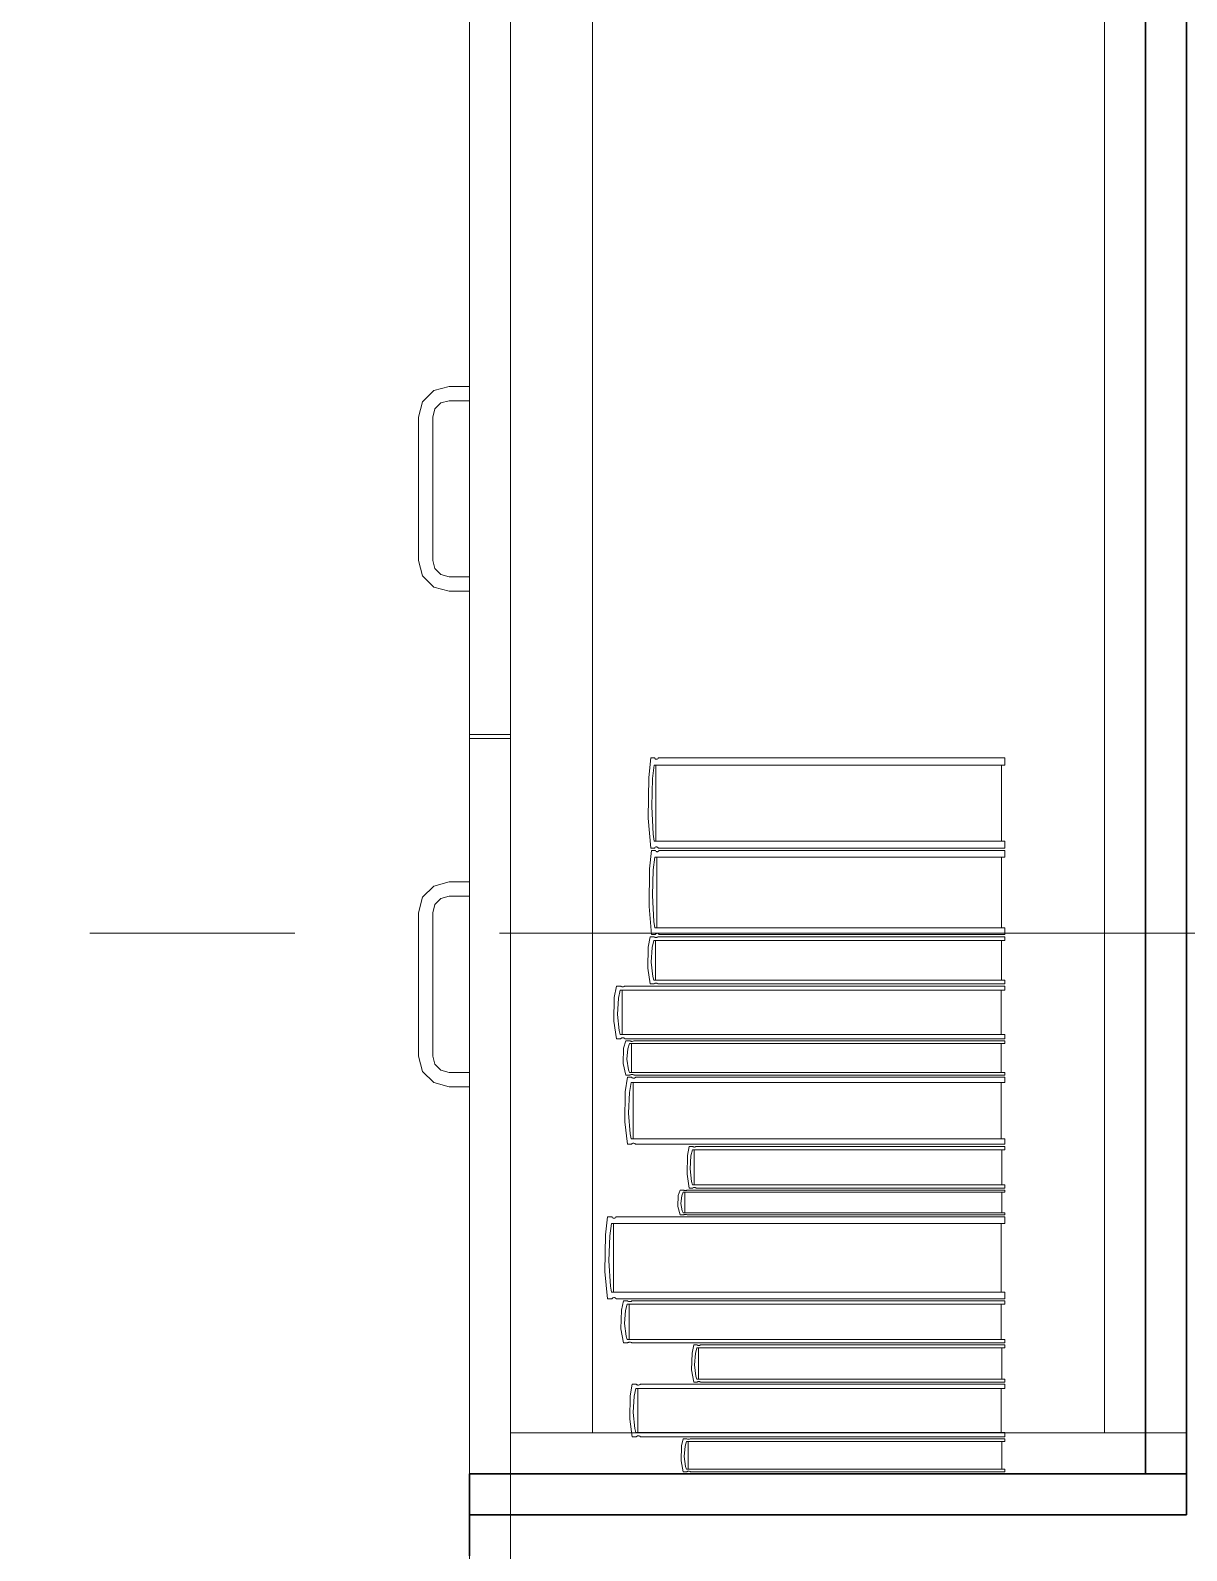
# Model space of a CAD drawing. Header units: inches. Extents: x -38 to 5698, y -33 to 92.
# Drawn here: x 104.646 to 105.21, y 25.898 to 26.641 of the extents above; entities that cross this region are included whole.
import ezdxf

# ---------------------------------------------------------------- set-up
doc = ezdxf.new("R2010")
doc.units = ezdxf.units.IN
doc.header["$MEASUREMENT"] = 0
doc.set_wipeout_variables(frame=1)
doc.linetypes.add('Punto & Raya', pattern=[0.65, 0.5, -0.075, 0, -0.075])
doc.linetypes.add('Wipeout_Contour', pattern=[1, 0, -1])
doc.layers.add('02 _ ARQ _ ALB _ Ejes Generales', color=7, linetype='Continuous')
doc.layers.add('Interior - Mobiliario', color=7, linetype='Continuous')

msp = doc.modelspace()

# ---------------------------------------------------------------- linework, layer by layer
at = {"layer": 'Interior - Mobiliario', "color": 175, "linetype": 'Continuous', "lineweight": 13}
for p, q in [((104.88026, 27.39599), (104.88026, 25.93599)), ((105.19026, 25.93599), (105.19026, 27.39599)), ((104.88026, 27.37599), (104.88026, 25.95599)), ((104.92026, 25.95599), (104.92026, 27.37599)), ((105.17026, 27.37599), (105.17026, 25.95599)), ((104.86026, 26.65599), (104.86026, 26.29699)), ((104.88026, 26.65599), (104.88026, 26.29699)), ((104.83727, 26.45949), (104.84276, 26.46498)), ((104.84276, 26.46498), (104.85026, 26.46699)), ((104.85026, 26.46699), (104.86026, 26.46699)), ((104.86026, 26.46699), (104.86026, 26.45999)), ((104.83526, 26.45199), (104.83727, 26.45949)), ((104.84626, 26.45891), (104.84333, 26.45599)), ((104.85026, 26.45999), (104.84626, 26.45891)), ((104.86026, 26.45999), (104.85026, 26.45999)), ((104.83526, 26.38199), (104.83526, 26.45199)), ((104.84333, 26.45599), (104.84226, 26.45199)), ((104.84226, 26.45199), (104.84226, 26.38199)), ((104.83727, 26.37449), (104.83526, 26.38199)), ((104.84226, 26.38199), (104.84333, 26.37799)), ((104.84333, 26.37799), (104.84626, 26.37506)), ((104.84626, 26.37506), (104.85026, 26.37399)), ((104.84276, 26.369), (104.83727, 26.37449)), ((104.85026, 26.36699), (104.84276, 26.369)), ((104.85026, 26.37399), (104.86026, 26.37399)), ((104.86026, 26.37399), (104.86026, 26.36699)), ((104.86026, 26.36699), (104.85026, 26.36699)), ((104.86026, 26.29699), (104.88026, 26.29699)), ((104.86026, 26.29499), (104.88026, 26.29499)), ((104.94864, 26.28561), (104.94769, 26.27592)), ((104.95052, 26.28561), (104.94864, 26.28561)), ((104.94957, 26.27546), (104.95037, 26.28208)), ((104.95037, 26.28208), (105.1216, 26.28208)), ((104.95061, 26.28544), (104.95052, 26.28561)), ((104.95083, 26.28517), (104.95061, 26.28544)), ((104.95107, 26.28498), (104.95083, 26.28517)), ((104.95132, 26.28488), (104.95107, 26.28498)), ((104.95123, 26.28208), (104.95123, 26.24496)), ((104.95158, 26.28487), (104.95132, 26.28488)), ((104.95183, 26.28495), (104.95158, 26.28487)), ((104.95207, 26.28512), (104.95183, 26.28495)), ((104.95229, 26.28537), (104.95207, 26.28512)), ((104.95243, 26.28561), (104.95229, 26.28537)), ((105.1216, 26.28561), (104.95243, 26.28561)), ((105.11987, 26.24496), (105.11987, 26.28208)), ((105.1216, 26.28208), (105.1216, 26.28561)), ((104.94769, 26.27592), (104.94748, 26.25616)), ((104.94913, 26.26186), (104.94957, 26.27546)), ((104.94748, 26.25616), (104.94864, 26.24143)), ((104.94985, 26.24831), (104.94913, 26.26186)), ((104.94864, 26.24143), (104.95052, 26.24143)), ((104.95037, 26.24496), (104.94985, 26.24831)), ((105.1216, 26.24496), (104.95037, 26.24496)), ((104.95052, 26.24143), (104.95066, 26.24166)), ((104.95066, 26.24166), (104.95088, 26.24192)), ((104.95088, 26.24192), (104.95113, 26.24208)), ((104.95113, 26.24208), (104.95138, 26.24216)), ((104.95138, 26.24216), (104.95163, 26.24215)), ((104.95163, 26.24215), (104.95188, 26.24205)), ((104.95188, 26.24205), (104.95212, 26.24187)), ((104.95212, 26.24187), (104.95234, 26.2416)), ((104.95234, 26.2416), (104.95243, 26.24143)), ((104.95243, 26.24143), (105.1216, 26.24143)), ((105.1216, 26.24143), (105.1216, 26.24496)), ((104.94898, 26.24043), (104.94804, 26.2314)), ((104.95086, 26.24043), (104.94898, 26.24043)), ((104.94992, 26.23097), (104.95071, 26.23713)), ((104.95071, 26.23713), (105.1216, 26.23713)), ((104.95096, 26.24027), (104.95086, 26.24043)), ((104.95118, 26.24002), (104.95096, 26.24027)), ((104.95141, 26.23984), (104.95118, 26.24002)), ((104.95166, 26.23975), (104.95141, 26.23984)), ((104.95157, 26.23713), (104.95157, 26.20256)), ((104.95192, 26.23974), (104.95166, 26.23975)), ((104.95217, 26.23981), (104.95192, 26.23974)), ((104.95241, 26.23997), (104.95217, 26.23981)), ((104.95263, 26.2402), (104.95241, 26.23997)), ((104.95277, 26.24043), (104.95263, 26.2402)), ((105.1216, 26.24043), (104.95277, 26.24043)), ((105.11988, 26.20256), (105.11988, 26.23713)), ((105.1216, 26.23713), (105.1216, 26.24043)), ((104.94804, 26.2314), (104.94783, 26.21299)), ((104.94948, 26.2183), (104.94992, 26.23097)), ((104.84276, 26.22298), (104.83727, 26.21749)), ((104.85026, 26.22499), (104.84276, 26.22298)), ((104.86026, 26.22499), (104.85026, 26.22499)), ((104.86026, 26.21799), (104.86026, 26.22499)), ((104.83727, 26.21749), (104.83526, 26.20999)), ((104.84226, 26.20999), (104.84333, 26.21399)), ((104.84333, 26.21399), (104.84626, 26.21691)), ((104.84626, 26.21691), (104.85026, 26.21799)), ((104.85026, 26.21799), (104.86026, 26.21799)), ((104.94783, 26.21299), (104.94898, 26.19927)), ((104.9502, 26.20568), (104.94948, 26.2183)), ((104.83526, 26.20999), (104.83526, 26.13999)), ((104.84226, 26.13999), (104.84226, 26.20999)), ((104.95071, 26.20256), (104.9502, 26.20568)), ((104.9484, 26.19827), (104.94745, 26.1932)), ((104.95028, 26.19827), (104.9484, 26.19827)), ((104.94898, 26.19927), (104.95086, 26.19927)), ((104.95038, 26.19818), (104.95028, 26.19827)), ((104.95059, 26.19804), (104.95038, 26.19818)), ((104.95083, 26.19794), (104.95059, 26.19804)), ((105.1216, 26.20256), (104.95071, 26.20256)), ((104.95108, 26.19789), (104.95083, 26.19794)), ((104.95086, 26.19927), (104.951, 26.19949)), ((104.951, 26.19949), (104.95123, 26.19972)), ((104.95134, 26.19788), (104.95108, 26.19789)), ((104.95123, 26.19972), (104.95147, 26.19988)), ((104.95159, 26.19792), (104.95134, 26.19788)), ((104.95147, 26.19988), (104.95172, 26.19996)), ((104.95183, 26.19801), (104.95159, 26.19792)), ((104.95172, 26.19996), (104.95197, 26.19995)), ((104.95206, 26.19814), (104.95183, 26.19801)), ((104.95197, 26.19995), (104.95222, 26.19985)), ((104.9522, 26.19827), (104.95206, 26.19814)), ((105.1216, 26.19827), (104.9522, 26.19827)), ((104.95222, 26.19985), (104.95246, 26.19968)), ((104.95246, 26.19968), (104.95268, 26.19943)), ((104.95268, 26.19943), (104.95277, 26.19927)), ((104.95277, 26.19927), (105.1216, 26.19927)), ((105.1216, 26.19927), (105.1216, 26.20256)), ((105.1216, 26.19642), (105.1216, 26.19827)), ((104.94745, 26.1932), (104.94723, 26.18288)), ((104.94889, 26.18585), (104.94933, 26.19296)), ((104.94933, 26.19296), (104.95013, 26.19642)), ((104.95013, 26.19642), (105.1216, 26.19642)), ((104.95099, 26.19642), (104.95099, 26.17702)), ((105.11987, 26.17702), (105.11987, 26.19642)), ((104.94723, 26.18288), (104.9484, 26.17517)), ((104.94962, 26.17877), (104.94889, 26.18585)), ((104.9484, 26.17517), (104.95028, 26.17517)), ((104.95013, 26.17702), (104.94962, 26.17877)), ((105.1216, 26.17702), (104.95013, 26.17702)), ((104.95028, 26.17517), (104.95042, 26.1753)), ((104.95042, 26.1753), (104.95065, 26.17543)), ((104.95065, 26.17543), (104.95089, 26.17552)), ((104.95089, 26.17552), (104.95114, 26.17556)), ((104.95114, 26.17556), (104.9514, 26.17556)), ((104.9514, 26.17556), (104.95165, 26.1755)), ((104.95165, 26.1755), (104.95188, 26.1754)), ((104.95188, 26.1754), (104.9521, 26.17526)), ((104.9521, 26.17526), (104.9522, 26.17517)), ((104.9522, 26.17517), (105.1216, 26.17517)), ((105.1216, 26.17517), (105.1216, 26.17702)), ((104.93087, 26.16853), (104.93063, 26.15702)), ((104.9319, 26.17417), (104.93087, 26.16853)), ((104.93397, 26.17417), (104.9319, 26.17417)), ((104.93245, 26.16034), (104.93293, 26.16826)), ((104.93293, 26.16826), (104.9338, 26.17212)), ((104.9338, 26.17212), (105.1216, 26.17212)), ((104.93407, 26.17408), (104.93397, 26.17417)), ((104.93431, 26.17392), (104.93407, 26.17408)), ((104.93457, 26.17381), (104.93431, 26.17392)), ((104.93485, 26.17375), (104.93457, 26.17381)), ((104.93475, 26.17212), (104.93475, 26.15049)), ((104.93513, 26.17374), (104.93485, 26.17375)), ((104.9354, 26.17379), (104.93513, 26.17374)), ((104.93567, 26.17389), (104.9354, 26.17379)), ((104.93591, 26.17404), (104.93567, 26.17389)), ((104.93607, 26.17417), (104.93591, 26.17404)), ((105.1216, 26.17417), (104.93607, 26.17417)), ((105.11971, 26.15049), (105.11971, 26.17212)), ((105.1216, 26.17212), (105.1216, 26.17417)), ((104.93324, 26.15245), (104.93245, 26.16034)), ((104.93063, 26.15702), (104.9319, 26.14843)), ((104.9338, 26.15049), (104.93324, 26.15245)), ((104.9319, 26.14843), (104.93397, 26.14843)), ((105.1216, 26.15049), (104.9338, 26.15049)), ((104.93397, 26.14843), (104.93412, 26.14857)), ((104.93412, 26.14857), (104.93437, 26.14872)), ((104.93437, 26.14872), (104.93463, 26.14882)), ((104.93463, 26.14882), (104.93491, 26.14886)), ((104.93491, 26.14886), (104.93519, 26.14886)), ((104.93519, 26.14886), (104.93546, 26.1488)), ((104.93645, 26.14743), (104.93543, 26.14376)), ((104.93546, 26.1488), (104.93572, 26.14869)), ((104.93572, 26.14869), (104.93596, 26.14853)), ((104.93596, 26.14853), (104.93607, 26.14843)), ((104.93607, 26.14843), (105.1216, 26.14843)), ((104.93846, 26.14743), (104.93645, 26.14743)), ((104.93745, 26.14358), (104.9383, 26.14609)), ((104.9383, 26.14609), (105.1216, 26.14609)), ((104.93856, 26.14737), (104.93846, 26.14743)), ((104.9388, 26.14727), (104.93856, 26.14737)), ((104.93905, 26.1472), (104.9388, 26.14727)), ((104.93932, 26.14716), (104.93905, 26.1472)), ((104.93922, 26.14609), (104.93922, 26.13201)), ((104.93959, 26.14715), (104.93932, 26.14716)), ((104.93986, 26.14718), (104.93959, 26.14715)), ((104.94012, 26.14725), (104.93986, 26.14718)), ((104.94036, 26.14734), (104.94012, 26.14725)), ((104.94051, 26.14743), (104.94036, 26.14734)), ((105.1216, 26.14743), (104.94051, 26.14743)), ((105.11975, 26.13201), (105.11975, 26.14609)), ((105.1216, 26.14843), (105.1216, 26.15049)), ((105.1216, 26.14609), (105.1216, 26.14743)), ((104.83526, 26.13999), (104.83727, 26.13249)), ((104.84333, 26.13599), (104.84226, 26.13999)), ((104.93543, 26.14376), (104.9352, 26.13626)), ((104.93698, 26.13842), (104.93745, 26.14358)), ((104.93775, 26.13328), (104.93698, 26.13842)), ((104.83727, 26.13249), (104.84276, 26.127)), ((104.84626, 26.13306), (104.84333, 26.13599)), ((104.85026, 26.13199), (104.84626, 26.13306)), ((104.86026, 26.13199), (104.85026, 26.13199)), ((104.86026, 26.12499), (104.86026, 26.13199)), ((104.9352, 26.13626), (104.93645, 26.13067)), ((104.93645, 26.13067), (104.93846, 26.13067)), ((104.9383, 26.13201), (104.93775, 26.13328)), ((105.1216, 26.13201), (104.9383, 26.13201)), ((104.93846, 26.13067), (104.93861, 26.13076)), ((104.93861, 26.13076), (104.93885, 26.13085)), ((104.93885, 26.13085), (104.93911, 26.13092)), ((104.93911, 26.13092), (104.93938, 26.13095)), ((104.93938, 26.13095), (104.93965, 26.13094)), ((104.93965, 26.13094), (104.93992, 26.13091)), ((104.93992, 26.13091), (104.94017, 26.13084)), ((104.94017, 26.13084), (104.94041, 26.13073)), ((104.94041, 26.13073), (104.94051, 26.13067)), ((104.94051, 26.13067), (105.1216, 26.13067)), ((105.1216, 26.13067), (105.1216, 26.13201)), ((104.84276, 26.127), (104.85026, 26.12499)), ((104.85026, 26.12499), (104.86026, 26.12499)), ((104.93625, 26.12247), (104.93602, 26.10781)), ((104.93726, 26.12967), (104.93625, 26.12247)), ((104.93927, 26.12967), (104.93726, 26.12967)), ((104.93826, 26.12213), (104.93911, 26.12704)), ((104.93911, 26.12704), (105.1216, 26.12704)), ((104.93937, 26.12954), (104.93927, 26.12967)), ((104.9396, 26.12934), (104.93937, 26.12954)), ((104.93985, 26.1292), (104.9396, 26.12934)), ((104.94012, 26.12913), (104.93985, 26.1292)), ((104.94003, 26.12704), (104.94003, 26.09949)), ((104.94039, 26.12912), (104.94012, 26.12913)), ((104.94066, 26.12918), (104.94039, 26.12912)), ((104.94092, 26.1293), (104.94066, 26.12918)), ((104.94116, 26.12949), (104.94092, 26.1293)), ((104.94131, 26.12967), (104.94116, 26.12949)), ((105.1216, 26.12967), (104.94131, 26.12967)), ((105.11976, 26.09949), (105.11976, 26.12704)), ((105.1216, 26.12704), (105.1216, 26.12967)), ((104.93779, 26.11204), (104.93826, 26.12213)), ((104.93602, 26.10781), (104.93726, 26.09687)), ((104.93856, 26.10198), (104.93779, 26.11204)), ((104.93911, 26.09949), (104.93856, 26.10198)), ((104.93726, 26.09687), (104.93927, 26.09687)), ((105.1216, 26.09949), (104.93911, 26.09949)), ((104.93927, 26.09687), (104.93942, 26.09705)), ((104.93942, 26.09705), (104.93966, 26.09723)), ((104.93966, 26.09723), (104.93991, 26.09736)), ((104.93991, 26.09736), (104.94018, 26.09742)), ((104.94018, 26.09742), (104.94045, 26.09741)), ((104.94045, 26.09741), (104.94072, 26.09734)), ((104.94072, 26.09734), (104.94097, 26.0972)), ((104.94097, 26.0972), (104.94121, 26.097)), ((104.94121, 26.097), (104.94131, 26.09687)), ((104.94131, 26.09687), (105.1216, 26.09687)), ((104.96749, 26.09587), (104.96665, 26.0914)), ((104.96916, 26.09587), (104.96749, 26.09587)), ((104.96832, 26.09119), (104.96903, 26.09424)), ((104.96903, 26.09424), (105.1216, 26.09424)), ((104.96925, 26.09579), (104.96916, 26.09587)), ((104.96944, 26.09567), (104.96925, 26.09579)), ((104.96966, 26.09558), (104.96944, 26.09567)), ((104.96988, 26.09553), (104.96966, 26.09558)), ((104.9698, 26.09424), (104.9698, 26.07712)), ((104.97011, 26.09553), (104.96988, 26.09553)), ((104.97033, 26.09557), (104.97011, 26.09553)), ((104.97055, 26.09564), (104.97033, 26.09557)), ((104.97074, 26.09576), (104.97055, 26.09564)), ((104.97087, 26.09587), (104.97074, 26.09576)), ((105.1216, 26.09587), (104.97087, 26.09587)), ((105.12006, 26.07712), (105.12006, 26.09424)), ((105.1216, 26.09687), (105.1216, 26.09949)), ((105.1216, 26.09424), (105.1216, 26.09587)), ((104.96665, 26.0914), (104.96645, 26.08229)), ((104.96793, 26.08491), (104.96832, 26.09119)), ((104.96645, 26.08229), (104.96749, 26.07549)), ((104.96857, 26.07867), (104.96793, 26.08491)), ((104.96903, 26.07712), (104.96857, 26.07867)), ((104.96211, 26.07185), (104.96191, 26.06647)), ((104.96298, 26.07449), (104.96211, 26.07185)), ((104.9647, 26.07449), (104.96298, 26.07449)), ((104.96343, 26.06802), (104.96383, 26.07172)), ((104.96383, 26.07172), (104.96456, 26.07353)), ((104.96456, 26.07353), (105.1216, 26.07353)), ((104.96479, 26.07444), (104.9647, 26.07449)), ((104.96499, 26.07437), (104.96479, 26.07444)), ((104.96521, 26.07432), (104.96499, 26.07437)), ((104.96544, 26.07429), (104.96521, 26.07432)), ((104.96536, 26.07353), (104.96536, 26.06342)), ((104.96567, 26.07429), (104.96544, 26.07429)), ((104.9659, 26.07431), (104.96567, 26.07429)), ((104.96612, 26.07436), (104.9659, 26.07431)), ((104.96633, 26.07443), (104.96612, 26.07436)), ((104.96646, 26.07449), (104.96633, 26.07443)), ((105.1216, 26.07449), (104.96646, 26.07449)), ((104.96749, 26.07549), (104.96916, 26.07549)), ((105.1216, 26.07712), (104.96903, 26.07712)), ((104.96916, 26.07549), (104.96929, 26.0756)), ((104.96929, 26.0756), (104.96949, 26.07572)), ((104.96949, 26.07572), (104.96971, 26.07579)), ((104.96971, 26.07579), (104.96993, 26.07583)), ((104.96993, 26.07583), (104.97016, 26.07583)), ((104.97016, 26.07583), (104.97038, 26.07578)), ((104.97038, 26.07578), (104.97059, 26.07569)), ((104.97059, 26.07569), (104.97079, 26.07557)), ((104.97079, 26.07557), (104.97087, 26.07549)), ((104.97087, 26.07549), (105.1216, 26.07549)), ((105.12002, 26.06342), (105.12002, 26.07353)), ((105.1216, 26.07549), (105.1216, 26.07712)), ((105.1216, 26.07353), (105.1216, 26.07449)), ((104.96191, 26.06647), (104.96298, 26.06245)), ((104.96409, 26.06433), (104.96343, 26.06802)), ((104.96456, 26.06342), (104.96409, 26.06433)), ((105.1216, 26.06342), (104.96456, 26.06342)), ((105.1216, 26.06245), (105.1216, 26.06342)), ((104.92759, 26.06145), (104.92653, 26.05267)), ((104.9297, 26.06145), (104.92759, 26.06145)), ((104.92864, 26.05225), (104.92953, 26.05825)), ((104.92953, 26.05825), (105.1216, 26.05825)), ((104.92981, 26.0613), (104.9297, 26.06145)), ((104.93006, 26.06105), (104.92981, 26.0613)), ((104.93032, 26.06088), (104.93006, 26.06105)), ((104.9306, 26.06079), (104.93032, 26.06088)), ((104.9305, 26.05825), (104.9305, 26.0246)), ((104.93089, 26.06078), (104.9306, 26.06079)), ((104.93117, 26.06086), (104.93089, 26.06078)), ((104.93144, 26.06101), (104.93117, 26.06086)), ((104.93169, 26.06124), (104.93144, 26.06101)), ((104.93185, 26.06145), (104.93169, 26.06124)), ((105.1216, 26.06145), (104.93185, 26.06145)), ((104.96298, 26.06245), (104.9647, 26.06245)), ((104.9647, 26.06245), (104.96483, 26.06252)), ((104.96483, 26.06252), (104.96504, 26.06259)), ((104.96504, 26.06259), (104.96526, 26.06263)), ((104.96526, 26.06263), (104.96549, 26.06265)), ((104.96549, 26.06265), (104.96572, 26.06265)), ((104.96572, 26.06265), (104.96595, 26.06262)), ((104.96595, 26.06262), (104.96617, 26.06257)), ((104.96617, 26.06257), (104.96637, 26.0625)), ((104.96637, 26.0625), (104.96646, 26.06245)), ((104.96646, 26.06245), (105.1216, 26.06245)), ((105.11966, 26.0246), (105.11966, 26.05825)), ((105.1216, 26.05825), (105.1216, 26.06145)), ((104.92653, 26.05267), (104.92629, 26.03476)), ((104.92815, 26.03992), (104.92864, 26.05225)), ((104.92629, 26.03476), (104.92759, 26.0214)), ((104.92896, 26.02764), (104.92815, 26.03992)), ((104.92953, 26.0246), (104.92896, 26.02764)), ((104.92759, 26.0214), (104.9297, 26.0214)), ((105.1216, 26.0246), (104.92953, 26.0246)), ((104.9297, 26.0214), (104.92986, 26.02161)), ((104.92986, 26.02161), (104.93011, 26.02184)), ((104.93011, 26.02184), (104.93038, 26.02199)), ((104.93038, 26.02199), (104.93067, 26.02207)), ((104.93067, 26.02207), (104.93095, 26.02206)), ((104.93095, 26.02206), (104.93123, 26.02197)), ((104.93123, 26.02197), (104.9315, 26.0218)), ((104.9315, 26.0218), (104.93174, 26.02155)), ((104.93174, 26.02155), (104.93185, 26.0214)), ((104.93185, 26.0214), (105.1216, 26.0214)), ((104.93536, 26.0204), (104.93434, 26.01591)), ((104.93739, 26.0204), (104.93536, 26.0204)), ((104.93637, 26.0157), (104.93723, 26.01876)), ((104.93723, 26.01876), (105.1216, 26.01876)), ((104.93749, 26.02032), (104.93739, 26.0204)), ((104.93773, 26.0202), (104.93749, 26.02032)), ((104.93798, 26.02011), (104.93773, 26.0202)), ((104.93825, 26.02006), (104.93798, 26.02011)), ((104.93816, 26.01876), (104.93816, 26.00159)), ((104.93853, 26.02006), (104.93825, 26.02006)), ((104.9388, 26.02009), (104.93853, 26.02006)), ((104.93906, 26.02017), (104.9388, 26.02009)), ((104.9393, 26.02029), (104.93906, 26.02017)), ((104.93945, 26.0204), (104.9393, 26.02029)), ((105.1216, 26.0204), (104.93945, 26.0204)), ((105.11974, 26.00159), (105.11974, 26.01876)), ((105.1216, 26.0214), (105.1216, 26.0246)), ((105.1216, 26.01876), (105.1216, 26.0204)), ((104.93434, 26.01591), (104.93411, 26.00677)), ((104.9359, 26.00941), (104.93637, 26.0157)), ((104.93411, 26.00677), (104.93536, 25.99995)), ((104.93667, 26.00314), (104.9359, 26.00941)), ((104.93536, 25.99995), (104.93739, 25.99995)), ((104.93723, 26.00159), (104.93667, 26.00314)), ((105.1216, 26.00159), (104.93723, 26.00159)), ((104.93739, 25.99995), (104.93754, 26.00006)), ((104.93754, 26.00006), (104.93778, 26.00018)), ((104.93778, 26.00018), (104.93804, 26.00025)), ((104.93804, 26.00025), (104.93831, 26.00029)), ((104.93831, 26.00029), (104.93859, 26.00029)), ((104.93859, 26.00029), (104.93886, 26.00024)), ((104.93886, 26.00024), (104.93911, 26.00015)), ((104.93911, 26.00015), (104.93935, 26.00003)), ((104.93935, 26.00003), (104.93945, 25.99995)), ((104.93945, 25.99995), (105.1216, 25.99995)), ((104.96965, 25.99895), (104.96882, 25.99496)), ((104.9713, 25.99895), (104.96965, 25.99895)), ((104.97047, 25.99477), (104.97117, 25.99749)), ((104.97117, 25.99749), (105.1216, 25.99749)), ((104.97139, 25.99888), (104.9713, 25.99895)), ((104.97158, 25.99877), (104.97139, 25.99888)), ((104.97179, 25.99869), (104.97158, 25.99877)), ((104.97201, 25.99865), (104.97179, 25.99869)), ((104.97193, 25.99749), (104.97193, 25.98221)), ((104.97223, 25.99865), (104.97201, 25.99865)), ((104.97245, 25.99868), (104.97223, 25.99865)), ((104.97266, 25.99875), (104.97245, 25.99868)), ((104.97286, 25.99885), (104.97266, 25.99875)), ((104.97299, 25.99895), (104.97286, 25.99885)), ((105.1216, 25.99895), (104.97299, 25.99895)), ((105.12008, 25.98221), (105.12008, 25.99749)), ((105.1216, 25.99995), (105.1216, 26.00159)), ((105.1216, 25.99749), (105.1216, 25.99895)), ((104.96882, 25.99496), (104.96863, 25.98682)), ((104.97009, 25.98917), (104.97047, 25.99477)), ((104.97072, 25.98359), (104.97009, 25.98917)), ((104.96863, 25.98682), (104.96965, 25.98076)), ((104.97117, 25.98221), (104.97072, 25.98359)), ((105.1216, 25.98221), (104.97117, 25.98221)), ((105.1216, 25.98076), (105.1216, 25.98221)), ((104.93862, 25.97413), (104.93839, 25.96266)), ((104.93962, 25.97976), (104.93862, 25.97413)), ((104.94159, 25.97976), (104.93962, 25.97976)), ((104.9406, 25.97386), (104.94144, 25.9777)), ((104.94144, 25.9777), (105.1216, 25.9777)), ((104.9417, 25.97966), (104.94159, 25.97976)), ((104.94193, 25.9795), (104.9417, 25.97966)), ((104.94218, 25.97939), (104.94193, 25.9795)), ((104.94244, 25.97933), (104.94218, 25.97939)), ((104.94235, 25.9777), (104.94235, 25.95615)), ((104.94271, 25.97933), (104.94244, 25.97933)), ((104.94297, 25.97937), (104.94271, 25.97933)), ((104.94323, 25.97947), (104.94297, 25.97937)), ((104.94346, 25.97962), (104.94323, 25.97947)), ((104.94361, 25.97976), (104.94346, 25.97962)), ((105.1216, 25.97976), (104.94361, 25.97976)), ((104.96965, 25.98076), (104.9713, 25.98076)), ((104.9713, 25.98076), (104.97143, 25.98085)), ((104.97143, 25.98085), (104.97162, 25.98096)), ((104.97162, 25.98096), (104.97184, 25.98103)), ((104.97184, 25.98103), (104.97206, 25.98106)), ((104.97206, 25.98106), (104.97228, 25.98106)), ((104.97228, 25.98106), (104.9725, 25.98101)), ((104.9725, 25.98101), (104.97271, 25.98094)), ((104.97271, 25.98094), (104.9729, 25.98083)), ((104.9729, 25.98083), (104.97299, 25.98076)), ((104.97299, 25.98076), (105.1216, 25.98076)), ((105.11978, 25.95615), (105.11978, 25.9777)), ((105.1216, 25.9777), (105.1216, 25.97976)), ((104.94014, 25.96597), (104.9406, 25.97386)), ((104.93839, 25.96266), (104.93962, 25.9541)), ((104.9409, 25.9581), (104.94014, 25.96597)), ((104.88026, 25.95599), (104.92026, 25.95599)), ((104.92026, 25.95599), (105.17026, 25.95599)), ((104.93962, 25.9541), (104.94159, 25.9541)), ((104.94144, 25.95615), (104.9409, 25.9581)), ((105.1216, 25.95615), (104.94144, 25.95615)), ((104.94159, 25.9541), (104.94174, 25.95424)), ((104.94174, 25.95424), (104.94198, 25.95439)), ((104.94198, 25.95439), (104.94223, 25.95448)), ((104.94223, 25.95448), (104.9425, 25.95453)), ((104.9425, 25.95453), (104.94277, 25.95452)), ((104.94277, 25.95452), (104.94303, 25.95447)), ((104.94303, 25.95447), (104.94328, 25.95436)), ((104.94328, 25.95436), (104.94351, 25.9542)), ((104.94351, 25.9542), (104.94361, 25.9541)), ((104.94361, 25.9541), (105.1216, 25.9541)), ((104.96455, 25.9531), (104.96369, 25.94957)), ((104.96626, 25.9531), (104.96455, 25.9531)), ((104.9654, 25.9494), (104.96612, 25.95181)), ((104.96612, 25.95181), (105.1216, 25.95181)), ((104.96634, 25.95304), (104.96626, 25.9531)), ((104.96654, 25.95294), (104.96634, 25.95304)), ((104.96676, 25.95287), (104.96654, 25.95294)), ((104.96699, 25.95284), (104.96676, 25.95287)), ((104.96722, 25.95283), (104.96699, 25.95284)), ((104.96745, 25.95286), (104.96722, 25.95283)), ((104.96767, 25.95292), (104.96745, 25.95286)), ((104.96787, 25.95302), (104.96767, 25.95292)), ((104.968, 25.9531), (104.96787, 25.95302)), ((105.1216, 25.9531), (104.968, 25.9531)), ((105.1216, 25.9541), (105.1216, 25.95615)), ((105.1216, 25.95181), (105.1216, 25.9531)), ((104.96369, 25.94957), (104.9635, 25.94236)), ((104.965, 25.94444), (104.9654, 25.9494)), ((104.88026, 25.93599), (105.19026, 25.93599))]:
    msp.add_line(p, q, dxfattribs=at)

# ---------------------------------------------------------------- wipeouts: each hides what was drawn before it
at = {"color": 254, "linetype": 'Wipeout_Contour', "lineweight": 0, "ltscale": 3268.020965}
msp.add_wipeout([(104.86026, 25.89599), (105.21026, 25.89599), (105.21026, 25.91599), (104.86026, 25.91599)], dxfattribs=at).dxf.layer = 'Interior - Mobiliario'

# ---------------------------------------------------------------- next in the draw order: linework, layer by layer
at = {"layer": 'Interior - Mobiliario', "color": 175, "linetype": 'Continuous', "lineweight": 30}
for q in [(105.21026, 25.91599), (104.86026, 25.89599)]:
    msp.add_line((104.86026, 25.91599), q, dxfattribs=at)
at = {"layer": 'Interior - Mobiliario', "color": 175, "linetype": 'Continuous', "lineweight": 13}
for p, q in [((104.86026, 25.89599), (104.86026, 25.91599)), ((104.86026, 25.91599), (105.21026, 25.91599)), ((104.86026, 25.91599), (104.86026, 24.41599)), ((105.21026, 25.91599), (104.86026, 25.91599)), ((104.88026, 25.87599), (104.88026, 25.91599)), ((104.88026, 25.91599), (105.21026, 25.91599))]:
    msp.add_line(p, q, dxfattribs=at)

# ---------------------------------------------------------------- next in the draw order: wipeouts: each hides what was drawn before it
at = {"color": 254, "linetype": 'Wipeout_Contour', "lineweight": 0, "ltscale": 3268.779677}
msp.add_wipeout([(105.19026, 27.39599), (105.19026, 25.93599), (105.21026, 25.93599), (105.21026, 27.39599)], dxfattribs=at).dxf.layer = 'Interior - Mobiliario'

# ---------------------------------------------------------------- next in the draw order: linework, layer by layer
at = {"layer": '02 _ ARQ _ ALB _ Ejes Generales', "color": 252, "linetype": 'Punto & Raya', "lineweight": 13}
msp.add_line((103.27491, 26.2), (105.27491, 26.2), dxfattribs=at)
at = {"layer": 'Interior - Mobiliario', "color": 175, "linetype": 'Continuous', "lineweight": 30}
for p, q in [((105.19026, 25.93599), (105.19026, 27.39599)), ((105.21026, 25.93599), (105.21026, 27.39599)), ((105.19026, 25.93599), (105.21026, 25.93599))]:
    msp.add_line(p, q, dxfattribs=at)
at = {"layer": 'Interior - Mobiliario', "color": 175, "linetype": 'Continuous', "lineweight": 13}
for p, q in [((105.19026, 27.39599), (105.19026, 25.93599)), ((105.21026, 25.93599), (105.21026, 27.39599)), ((105.21026, 25.95599), (105.21026, 27.37599)), ((105.17026, 25.95599), (105.21026, 25.95599)), ((105.19026, 25.93599), (105.21026, 25.93599))]:
    msp.add_line(p, q, dxfattribs=at)

# ---------------------------------------------------------------- next in the draw order: wipeouts: each hides what was drawn before it
at = {"color": 254, "linetype": 'Wipeout_Contour', "lineweight": 0, "ltscale": 3268.023503}
msp.add_wipeout([(104.86026, 25.93599), (104.86026, 25.91599), (105.21026, 25.91599), (105.21026, 25.93599)], dxfattribs=at).dxf.layer = 'Interior - Mobiliario'

# ---------------------------------------------------------------- next in the draw order: linework, layer by layer
at = {"layer": 'Interior - Mobiliario', "color": 175, "linetype": 'Continuous', "lineweight": 13}
for p, q in [((104.86026, 25.91599), (104.86026, 27.41599)), ((105.21026, 27.41599), (105.21026, 25.91599)), ((104.86026, 27.39599), (104.86026, 25.93599)), ((104.86026, 27.39599), (104.86026, 25.93599)), ((104.88026, 27.39599), (104.88026, 25.93599)), ((104.88026, 27.39599), (104.88026, 25.93599)), ((105.19026, 25.93599), (105.19026, 27.39599)), ((105.19026, 25.93599), (105.19026, 27.39599)), ((105.19026, 25.93599), (105.19026, 27.39599)), ((105.21026, 25.93599), (105.21026, 27.39599)), ((104.86026, 25.93599), (104.86026, 26.29499)), ((104.88026, 25.93599), (104.88026, 26.29499)), ((104.88026, 25.95599), (104.88026, 25.91599)), ((104.96691, 25.95181), (104.96691, 25.93828)), ((105.12003, 25.93828), (105.12003, 25.95181)), ((105.21026, 25.91599), (105.21026, 25.95599)), ((104.96566, 25.9395), (104.965, 25.94444)), ((104.9635, 25.94236), (104.96455, 25.93699)), ((104.96455, 25.93699), (104.96626, 25.93699)), ((104.96612, 25.93828), (104.96566, 25.9395)), ((105.1216, 25.93828), (104.96612, 25.93828)), ((104.96626, 25.93699), (104.96639, 25.93707)), ((104.96639, 25.93707), (104.96659, 25.93716)), ((104.96659, 25.93716), (104.96681, 25.93723)), ((104.96681, 25.93723), (104.96704, 25.93726)), ((104.96704, 25.93726), (104.96727, 25.93725)), ((104.96727, 25.93725), (104.9675, 25.93721)), ((104.9675, 25.93721), (104.96771, 25.93715)), ((104.96771, 25.93715), (104.96791, 25.93705)), ((104.96791, 25.93705), (104.968, 25.93699)), ((104.968, 25.93699), (105.1216, 25.93699)), ((105.1216, 25.93699), (105.1216, 25.93828)), ((105.21026, 25.93599), (104.86026, 25.93599)), ((104.86026, 25.93599), (104.86026, 25.91599)), ((104.86026, 25.93599), (105.21026, 25.93599)), ((104.86026, 25.93599), (105.19026, 25.93599)), ((104.86026, 25.93599), (104.88026, 25.93599)), ((104.88026, 25.93599), (105.19026, 25.93599)), ((104.88026, 25.93599), (105.19026, 25.93599)), ((105.21026, 25.91599), (105.21026, 25.93599)), ((104.86026, 25.91599), (105.21026, 25.91599)), ((105.21026, 25.91599), (104.86026, 25.91599)), ((104.88026, 25.91599), (105.21026, 25.91599))]:
    msp.add_line(p, q, dxfattribs=at)
at = {"layer": 'Interior - Mobiliario', "color": 175, "linetype": 'Continuous', "lineweight": 30}
for p, q in [((104.86026, 25.93599), (105.21026, 25.93599)), ((104.86026, 25.91599), (104.86026, 25.93599)), ((105.21026, 25.91599), (105.21026, 25.93599)), ((104.86026, 25.91599), (105.21026, 25.91599))]:
    msp.add_line(p, q, dxfattribs=at)

doc.saveas('drawing.dxf')
